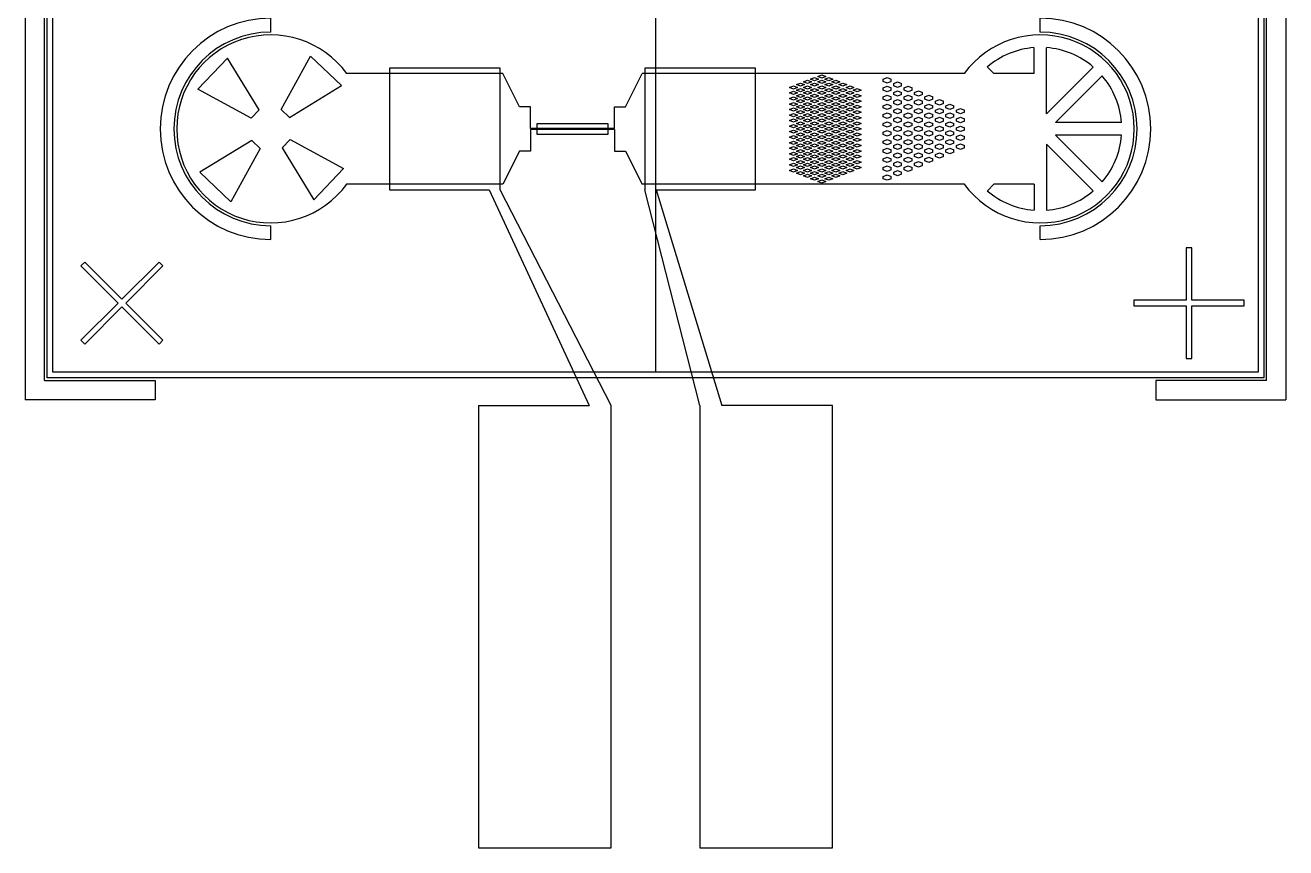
# Model space of a CAD drawing. Header units: inches. Extents: x -271009 to 5700, y -37000 to 38138.
# Drawn here: x -5700 to 5700, y -28500 to -21062 of the extents above; entities that cross this region are included whole.
import ezdxf

# ---------------------------------------------------------------- set-up
doc = ezdxf.new("R2010")
doc.units = ezdxf.units.IN
doc.header["$MEASUREMENT"] = 0
for name, color, linetype in [('Construction', 3, 'Continuous'), ('Electrodes', 4, 'Continuous'), ('PDMS', 6, 'Continuous')]:
    doc.layers.add(name, color=color, linetype=linetype)

msp = doc.modelspace()

# ---------------------------------------------------------------- linework, layer by layer
at = {"layer": 'Construction'}
msp.add_line((0, -15800), (0, -24200), dxfattribs=at)
at = {"layer": 'Electrodes'}
for p, q in [((-5700, -15550), (-5700, -24450)), ((5700, -15550), (5700, -24450)), ((-5525, -24275), (-5525, -15725)), ((5525, -24275), (5525, -15725)), ((-3480, -21125), (-3480, -21000)), ((3480, -21125), (3480, -21000)), ((-1505, -22550), (-600, -24500)), ((-400, -24500), (-1405, -22550)), ((400, -24500), (-95, -22550)), ((5, -22550), (600, -24500)), ((-3480, -23000), (-3480, -22875)), ((3480, -23000), (3480, -22875)), ((4850, -23075), (4800, -23075)), ((4800, -23075), (4800, -23550)), ((4850, -23550), (4850, -23075)), ((-5161, -23204), (-5196, -23239)), ((-5196, -23239), (-4860, -23575)), ((-4825, -23540), (-5161, -23204)), ((-4489, -23204), (-4825, -23540)), ((-4790, -23575), (-4454, -23239)), ((-4489, -23204), (-4454, -23239)), ((-4860, -23575), (-5196, -23911)), ((-4454, -23911), (-4790, -23575)), ((4325, -23550), (4325, -23600)), ((4800, -23550), (4325, -23550)), ((5325, -23550), (4850, -23550)), ((5325, -23600), (5325, -23550)), ((-5161, -23946), (-4825, -23610)), ((-4825, -23610), (-4489, -23946)), ((4325, -23600), (4800, -23600)), ((4800, -23600), (4800, -24075)), ((4850, -24075), (4850, -23600)), ((4850, -23600), (5325, -23600)), ((-5196, -23911), (-5161, -23946)), ((-4489, -23946), (-4454, -23911)), ((4800, -24075), (4850, -24075)), ((-5525, -24275), (-4525, -24275)), ((-4525, -24275), (-4525, -24450)), ((5525, -24275), (4525, -24275)), ((4525, -24275), (4525, -24450)), ((-4525, -24450), (-5700, -24450)), ((-1600, -24500), (-600, -24500)), ((1600, -24500), (600, -24500)), ((4525, -24450), (5700, -24450))]:
    msp.add_line(p, q, dxfattribs=at)
for points in [[(-1405, -22550), (-1405, -21450), (-2405, -21450), (-2405, -22550), (-1505, -22550)], [(5, -22550), (905, -22550), (905, -21450), (-95, -21450), (-95, -22550)], [(-1600, -24500), (-1600, -28500), (-400, -28500), (-400, -24500)], [(400, -24500), (400, -28500), (1600, -28500), (1600, -24500)]]:
    msp.add_lwpolyline(points, dxfattribs=at)
msp.add_lwpolyline([(-430, -22050), (-1070, -22050), (-1070, -21950), (-430, -21950)], close=True, dxfattribs=at)
for centre, radius, start, end in [((-3480, -22000), 1000, 90, 270), ((3480, -22000), 1000, 270, 90), ((-3480, -22000), 875, 90, 270), ((3480, -22000), 875, 270, 90)]:
    msp.add_arc(centre, radius, start, end, dxfattribs=at)
at = {"layer": 'PDMS'}
for p, q in [((3423, -21500), (3423, -21266)), ((3537, -21863), (3537, -21266)), ((-4139, -21641), (-3871, -21360)), ((-3584, -21829), (-3871, -21360)), ((-3384, -21824), (-3121, -21341)), ((-2840, -21609), (-3121, -21341)), ((-1380, -21500), (-2793, -21500)), ((-1230, -21800), (-1380, -21500)), ((-270, -21800), (-120, -21500)), ((2793, -21500), (-120, -21500)), ((1403, -21550), (1439, -21535)), ((1439, -21535), (1475, -21550)), ((1467, -21525), (1503, -21510)), ((1503, -21540), (1467, -21525)), ((1503, -21510), (1539, -21525)), ((1539, -21525), (1503, -21540)), ((1531, -21550), (1567, -21535)), ((1567, -21535), (1603, -21550)), ((2059, -21550), (2095, -21535)), ((2095, -21535), (2131, -21550)), ((3060, -21500), (3001, -21441)), ((3423, -21500), (3060, -21500)), ((3959, -21441), (3537, -21863)), ((4039, -21521), (3617, -21943)), ((-3656, -21904), (-4139, -21641)), ((-3309, -21896), (-2840, -21609)), ((1211, -21625), (1247, -21610)), ((1247, -21640), (1211, -21625)), ((1211, -21675), (1247, -21660)), ((1247, -21610), (1283, -21625)), ((1283, -21625), (1247, -21640)), ((1247, -21660), (1283, -21675)), ((1275, -21600), (1311, -21585)), ((1311, -21615), (1275, -21600)), ((1275, -21650), (1311, -21635)), ((1311, -21665), (1275, -21650)), ((1311, -21585), (1347, -21600)), ((1347, -21600), (1311, -21615)), ((1311, -21635), (1347, -21650)), ((1347, -21650), (1311, -21665)), ((1339, -21575), (1375, -21560)), ((1375, -21590), (1339, -21575)), ((1339, -21625), (1375, -21610)), ((1375, -21640), (1339, -21625)), ((1339, -21675), (1375, -21660)), ((1375, -21560), (1411, -21575)), ((1411, -21575), (1375, -21590)), ((1375, -21610), (1411, -21625)), ((1411, -21625), (1375, -21640)), ((1375, -21660), (1411, -21675)), ((1439, -21565), (1403, -21550)), ((1403, -21600), (1439, -21585)), ((1439, -21615), (1403, -21600)), ((1403, -21650), (1439, -21635)), ((1439, -21665), (1403, -21650)), ((1475, -21550), (1439, -21565)), ((1439, -21585), (1475, -21600)), ((1475, -21600), (1439, -21615)), ((1439, -21635), (1475, -21650)), ((1475, -21650), (1439, -21665)), ((1467, -21575), (1503, -21560)), ((1503, -21590), (1467, -21575)), ((1467, -21625), (1503, -21610)), ((1503, -21640), (1467, -21625)), ((1467, -21675), (1503, -21660)), ((1503, -21560), (1539, -21575)), ((1539, -21575), (1503, -21590)), ((1503, -21610), (1539, -21625)), ((1539, -21625), (1503, -21640)), ((1503, -21660), (1539, -21675)), ((1567, -21565), (1531, -21550)), ((1531, -21600), (1567, -21585)), ((1567, -21615), (1531, -21600)), ((1531, -21650), (1567, -21635)), ((1567, -21665), (1531, -21650)), ((1603, -21550), (1567, -21565)), ((1567, -21585), (1603, -21600)), ((1603, -21600), (1567, -21615)), ((1567, -21635), (1603, -21650)), ((1603, -21650), (1567, -21665)), ((1595, -21575), (1631, -21560)), ((1631, -21590), (1595, -21575)), ((1595, -21625), (1631, -21610)), ((1631, -21640), (1595, -21625)), ((1595, -21675), (1631, -21660)), ((1631, -21560), (1667, -21575)), ((1667, -21575), (1631, -21590)), ((1631, -21610), (1667, -21625)), ((1667, -21625), (1631, -21640)), ((1631, -21660), (1667, -21675)), ((1659, -21600), (1695, -21585)), ((1695, -21615), (1659, -21600)), ((1659, -21650), (1695, -21635)), ((1695, -21665), (1659, -21650)), ((1695, -21585), (1731, -21600)), ((1731, -21600), (1695, -21615)), ((1695, -21635), (1731, -21650)), ((1731, -21650), (1695, -21665)), ((1723, -21625), (1759, -21610)), ((1759, -21640), (1723, -21625)), ((1723, -21675), (1759, -21660)), ((1759, -21610), (1795, -21625)), ((1795, -21625), (1759, -21640)), ((1759, -21660), (1795, -21675)), ((1787, -21650), (1823, -21635)), ((1823, -21665), (1787, -21650)), ((1823, -21635), (1859, -21650)), ((1859, -21650), (1823, -21665)), ((2059, -21570), (2059, -21550)), ((2095, -21585), (2059, -21570)), ((2059, -21630), (2095, -21615)), ((2059, -21650), (2059, -21630)), ((2095, -21665), (2059, -21650)), ((2131, -21570), (2095, -21585)), ((2095, -21615), (2131, -21630)), ((2131, -21650), (2095, -21665)), ((2131, -21570), (2131, -21550)), ((2131, -21650), (2131, -21630)), ((2154, -21590), (2190, -21575)), ((2154, -21610), (2154, -21590)), ((2190, -21625), (2154, -21610)), ((2154, -21670), (2190, -21655)), ((2190, -21575), (2226, -21590)), ((2226, -21610), (2190, -21625)), ((2190, -21655), (2226, -21670)), ((2226, -21610), (2226, -21590)), ((2248, -21630), (2284, -21615)), ((2248, -21650), (2248, -21630)), ((2284, -21665), (2248, -21650)), ((2284, -21615), (2320, -21630)), ((2320, -21650), (2284, -21665)), ((2320, -21650), (2320, -21630)), ((2343, -21670), (2379, -21655)), ((2379, -21655), (2415, -21670)), ((1247, -21690), (1211, -21675)), ((1211, -21725), (1247, -21710)), ((1247, -21740), (1211, -21725)), ((1211, -21775), (1247, -21760)), ((1283, -21675), (1247, -21690)), ((1247, -21710), (1283, -21725)), ((1283, -21725), (1247, -21740)), ((1247, -21760), (1283, -21775)), ((1275, -21700), (1311, -21685)), ((1311, -21715), (1275, -21700)), ((1275, -21750), (1311, -21735)), ((1311, -21765), (1275, -21750)), ((1311, -21685), (1347, -21700)), ((1347, -21700), (1311, -21715)), ((1311, -21735), (1347, -21750)), ((1347, -21750), (1311, -21765)), ((1375, -21690), (1339, -21675)), ((1339, -21725), (1375, -21710)), ((1375, -21740), (1339, -21725)), ((1339, -21775), (1375, -21760)), ((1411, -21675), (1375, -21690)), ((1375, -21710), (1411, -21725)), ((1411, -21725), (1375, -21740)), ((1375, -21760), (1411, -21775)), ((1403, -21700), (1439, -21685)), ((1439, -21715), (1403, -21700)), ((1403, -21750), (1439, -21735)), ((1439, -21765), (1403, -21750)), ((1439, -21685), (1475, -21700)), ((1475, -21700), (1439, -21715)), ((1439, -21735), (1475, -21750)), ((1475, -21750), (1439, -21765)), ((1503, -21690), (1467, -21675)), ((1467, -21725), (1503, -21710)), ((1503, -21740), (1467, -21725)), ((1467, -21775), (1503, -21760)), ((1539, -21675), (1503, -21690)), ((1503, -21710), (1539, -21725)), ((1539, -21725), (1503, -21740)), ((1503, -21760), (1539, -21775)), ((1531, -21700), (1567, -21685)), ((1567, -21715), (1531, -21700)), ((1531, -21750), (1567, -21735)), ((1567, -21765), (1531, -21750)), ((1567, -21685), (1603, -21700)), ((1603, -21700), (1567, -21715)), ((1567, -21735), (1603, -21750)), ((1603, -21750), (1567, -21765)), ((1631, -21690), (1595, -21675)), ((1595, -21725), (1631, -21710)), ((1631, -21740), (1595, -21725)), ((1595, -21775), (1631, -21760)), ((1667, -21675), (1631, -21690)), ((1631, -21710), (1667, -21725)), ((1667, -21725), (1631, -21740)), ((1631, -21760), (1667, -21775)), ((1659, -21700), (1695, -21685)), ((1695, -21715), (1659, -21700)), ((1659, -21750), (1695, -21735)), ((1695, -21765), (1659, -21750)), ((1695, -21685), (1731, -21700)), ((1731, -21700), (1695, -21715)), ((1695, -21735), (1731, -21750)), ((1731, -21750), (1695, -21765)), ((1759, -21690), (1723, -21675)), ((1723, -21725), (1759, -21710)), ((1759, -21740), (1723, -21725)), ((1723, -21775), (1759, -21760)), ((1795, -21675), (1759, -21690)), ((1759, -21710), (1795, -21725)), ((1795, -21725), (1759, -21740)), ((1759, -21760), (1795, -21775)), ((1787, -21700), (1823, -21685)), ((1823, -21715), (1787, -21700)), ((1787, -21750), (1823, -21735)), ((1823, -21765), (1787, -21750)), ((1823, -21685), (1859, -21700)), ((1859, -21700), (1823, -21715)), ((1823, -21735), (1859, -21750)), ((1859, -21750), (1823, -21765)), ((2059, -21710), (2095, -21695)), ((2059, -21730), (2059, -21710)), ((2095, -21745), (2059, -21730)), ((2095, -21695), (2131, -21710)), ((2131, -21730), (2095, -21745)), ((2131, -21730), (2131, -21710)), ((2154, -21690), (2154, -21670)), ((2190, -21705), (2154, -21690)), ((2154, -21750), (2190, -21735)), ((2154, -21770), (2154, -21750)), ((2190, -21785), (2154, -21770)), ((2226, -21690), (2190, -21705)), ((2190, -21735), (2226, -21750)), ((2226, -21770), (2190, -21785)), ((2226, -21690), (2226, -21670)), ((2226, -21770), (2226, -21750)), ((2248, -21710), (2284, -21695)), ((2248, -21730), (2248, -21710)), ((2284, -21745), (2248, -21730)), ((2284, -21695), (2320, -21710)), ((2320, -21730), (2284, -21745)), ((2320, -21730), (2320, -21710)), ((2343, -21690), (2343, -21670)), ((2379, -21705), (2343, -21690)), ((2343, -21750), (2379, -21735)), ((2343, -21770), (2343, -21750)), ((2379, -21785), (2343, -21770)), ((2415, -21690), (2379, -21705)), ((2379, -21735), (2415, -21750)), ((2415, -21770), (2379, -21785)), ((2415, -21690), (2415, -21670)), ((2415, -21770), (2415, -21750)), ((2437, -21710), (2473, -21695)), ((2437, -21730), (2437, -21710)), ((2473, -21745), (2437, -21730)), ((2473, -21695), (2509, -21710)), ((2509, -21730), (2473, -21745)), ((2509, -21730), (2509, -21710)), ((2532, -21750), (2568, -21735)), ((2532, -21770), (2532, -21750)), ((2568, -21785), (2532, -21770)), ((2568, -21735), (2604, -21750)), ((2604, -21770), (2568, -21785)), ((2604, -21770), (2604, -21750)), ((-3656, -21904), (-3584, -21829)), ((-3309, -21896), (-3384, -21824)), ((-1130, -21800), (-1230, -21800)), ((-1130, -21995), (-1130, -21800)), ((-370, -21995), (-370, -21800)), ((-370, -21800), (-270, -21800)), ((1247, -21790), (1211, -21775)), ((1211, -21825), (1247, -21810)), ((1247, -21840), (1211, -21825)), ((1211, -21875), (1247, -21860)), ((1247, -21890), (1211, -21875)), ((1283, -21775), (1247, -21790)), ((1247, -21810), (1283, -21825)), ((1283, -21825), (1247, -21840)), ((1247, -21860), (1283, -21875)), ((1283, -21875), (1247, -21890)), ((1275, -21800), (1311, -21785)), ((1311, -21815), (1275, -21800)), ((1275, -21850), (1311, -21835)), ((1311, -21865), (1275, -21850)), ((1275, -21900), (1311, -21885)), ((1311, -21785), (1347, -21800)), ((1347, -21800), (1311, -21815)), ((1311, -21835), (1347, -21850)), ((1347, -21850), (1311, -21865)), ((1311, -21885), (1347, -21900)), ((1375, -21790), (1339, -21775)), ((1339, -21825), (1375, -21810)), ((1375, -21840), (1339, -21825)), ((1339, -21875), (1375, -21860)), ((1375, -21890), (1339, -21875)), ((1411, -21775), (1375, -21790)), ((1375, -21810), (1411, -21825)), ((1411, -21825), (1375, -21840)), ((1375, -21860), (1411, -21875)), ((1411, -21875), (1375, -21890)), ((1403, -21800), (1439, -21785)), ((1439, -21815), (1403, -21800)), ((1403, -21850), (1439, -21835)), ((1439, -21865), (1403, -21850)), ((1403, -21900), (1439, -21885)), ((1439, -21785), (1475, -21800)), ((1475, -21800), (1439, -21815)), ((1439, -21835), (1475, -21850)), ((1475, -21850), (1439, -21865)), ((1439, -21885), (1475, -21900)), ((1503, -21790), (1467, -21775)), ((1467, -21825), (1503, -21810)), ((1503, -21840), (1467, -21825)), ((1467, -21875), (1503, -21860)), ((1503, -21890), (1467, -21875)), ((1539, -21775), (1503, -21790)), ((1503, -21810), (1539, -21825)), ((1539, -21825), (1503, -21840)), ((1503, -21860), (1539, -21875)), ((1539, -21875), (1503, -21890)), ((1531, -21800), (1567, -21785)), ((1567, -21815), (1531, -21800)), ((1531, -21850), (1567, -21835)), ((1567, -21865), (1531, -21850)), ((1531, -21900), (1567, -21885)), ((1567, -21785), (1603, -21800)), ((1603, -21800), (1567, -21815)), ((1567, -21835), (1603, -21850)), ((1603, -21850), (1567, -21865)), ((1567, -21885), (1603, -21900)), ((1631, -21790), (1595, -21775)), ((1595, -21825), (1631, -21810)), ((1631, -21840), (1595, -21825)), ((1595, -21875), (1631, -21860)), ((1631, -21890), (1595, -21875)), ((1667, -21775), (1631, -21790)), ((1631, -21810), (1667, -21825)), ((1667, -21825), (1631, -21840)), ((1631, -21860), (1667, -21875)), ((1667, -21875), (1631, -21890)), ((1659, -21800), (1695, -21785)), ((1695, -21815), (1659, -21800)), ((1659, -21850), (1695, -21835)), ((1695, -21865), (1659, -21850)), ((1659, -21900), (1695, -21885)), ((1695, -21785), (1731, -21800)), ((1731, -21800), (1695, -21815)), ((1695, -21835), (1731, -21850)), ((1731, -21850), (1695, -21865)), ((1695, -21885), (1731, -21900)), ((1759, -21790), (1723, -21775)), ((1723, -21825), (1759, -21810)), ((1759, -21840), (1723, -21825)), ((1723, -21875), (1759, -21860)), ((1759, -21890), (1723, -21875)), ((1795, -21775), (1759, -21790)), ((1759, -21810), (1795, -21825)), ((1795, -21825), (1759, -21840)), ((1759, -21860), (1795, -21875)), ((1795, -21875), (1759, -21890)), ((1787, -21800), (1823, -21785)), ((1823, -21815), (1787, -21800)), ((1787, -21850), (1823, -21835)), ((1823, -21865), (1787, -21850)), ((1787, -21900), (1823, -21885)), ((1823, -21785), (1859, -21800)), ((1859, -21800), (1823, -21815)), ((1823, -21835), (1859, -21850)), ((1859, -21850), (1823, -21865)), ((1823, -21885), (1859, -21900)), ((2059, -21790), (2095, -21775)), ((2059, -21810), (2059, -21790)), ((2095, -21825), (2059, -21810)), ((2059, -21870), (2095, -21855)), ((2059, -21890), (2059, -21870)), ((2095, -21775), (2131, -21790)), ((2131, -21810), (2095, -21825)), ((2095, -21855), (2131, -21870)), ((2131, -21810), (2131, -21790)), ((2131, -21890), (2131, -21870)), ((2154, -21830), (2190, -21815)), ((2154, -21850), (2154, -21830)), ((2190, -21865), (2154, -21850)), ((2190, -21815), (2226, -21830)), ((2226, -21850), (2190, -21865)), ((2226, -21850), (2226, -21830)), ((2248, -21790), (2284, -21775)), ((2248, -21810), (2248, -21790)), ((2284, -21825), (2248, -21810)), ((2248, -21870), (2284, -21855)), ((2248, -21890), (2248, -21870)), ((2284, -21775), (2320, -21790)), ((2320, -21810), (2284, -21825)), ((2284, -21855), (2320, -21870)), ((2320, -21810), (2320, -21790)), ((2320, -21890), (2320, -21870)), ((2343, -21830), (2379, -21815)), ((2343, -21850), (2343, -21830)), ((2379, -21865), (2343, -21850)), ((2379, -21815), (2415, -21830)), ((2415, -21850), (2379, -21865)), ((2415, -21850), (2415, -21830)), ((2437, -21790), (2473, -21775)), ((2437, -21810), (2437, -21790)), ((2473, -21825), (2437, -21810)), ((2437, -21870), (2473, -21855)), ((2437, -21890), (2437, -21870)), ((2473, -21775), (2509, -21790)), ((2509, -21810), (2473, -21825)), ((2473, -21855), (2509, -21870)), ((2509, -21810), (2509, -21790)), ((2509, -21890), (2509, -21870)), ((2532, -21830), (2568, -21815)), ((2532, -21850), (2532, -21830)), ((2568, -21865), (2532, -21850)), ((2568, -21815), (2604, -21830)), ((2604, -21850), (2568, -21865)), ((2604, -21850), (2604, -21830)), ((2626, -21790), (2662, -21775)), ((2626, -21810), (2626, -21790)), ((2662, -21825), (2626, -21810)), ((2626, -21870), (2662, -21855)), ((2626, -21890), (2626, -21870)), ((2662, -21775), (2698, -21790)), ((2698, -21810), (2662, -21825)), ((2662, -21855), (2698, -21870)), ((2698, -21810), (2698, -21790)), ((2698, -21890), (2698, -21870)), ((2721, -21830), (2757, -21815)), ((2721, -21850), (2721, -21830)), ((2757, -21865), (2721, -21850)), ((2757, -21815), (2793, -21830)), ((2793, -21850), (2757, -21865)), ((2793, -21850), (2793, -21830)), ((-370, -21995), (-1130, -21995)), ((1211, -21925), (1247, -21910)), ((1247, -21940), (1211, -21925)), ((1211, -21975), (1247, -21960)), ((1247, -21990), (1211, -21975)), ((1247, -21910), (1283, -21925)), ((1283, -21925), (1247, -21940)), ((1247, -21960), (1283, -21975)), ((1283, -21975), (1247, -21990)), ((1311, -21915), (1275, -21900)), ((1275, -21950), (1311, -21935)), ((1311, -21965), (1275, -21950)), ((1275, -22000), (1311, -21985)), ((1311, -22015), (1275, -22000)), ((1347, -21900), (1311, -21915)), ((1311, -21935), (1347, -21950)), ((1347, -21950), (1311, -21965)), ((1311, -21985), (1347, -22000)), ((1347, -22000), (1311, -22015)), ((1339, -21925), (1375, -21910)), ((1375, -21940), (1339, -21925)), ((1339, -21975), (1375, -21960)), ((1375, -21990), (1339, -21975)), ((1375, -21910), (1411, -21925)), ((1411, -21925), (1375, -21940)), ((1375, -21960), (1411, -21975)), ((1411, -21975), (1375, -21990)), ((1439, -21915), (1403, -21900)), ((1403, -21950), (1439, -21935)), ((1439, -21965), (1403, -21950)), ((1403, -22000), (1439, -21985)), ((1439, -22015), (1403, -22000)), ((1475, -21900), (1439, -21915)), ((1439, -21935), (1475, -21950)), ((1475, -21950), (1439, -21965)), ((1439, -21985), (1475, -22000)), ((1475, -22000), (1439, -22015)), ((1467, -21925), (1503, -21910)), ((1503, -21940), (1467, -21925)), ((1467, -21975), (1503, -21960)), ((1503, -21990), (1467, -21975)), ((1503, -21910), (1539, -21925)), ((1539, -21925), (1503, -21940)), ((1503, -21960), (1539, -21975)), ((1539, -21975), (1503, -21990)), ((1567, -21915), (1531, -21900)), ((1531, -21950), (1567, -21935)), ((1567, -21965), (1531, -21950)), ((1531, -22000), (1567, -21985)), ((1567, -22015), (1531, -22000)), ((1603, -21900), (1567, -21915)), ((1567, -21935), (1603, -21950)), ((1603, -21950), (1567, -21965)), ((1567, -21985), (1603, -22000)), ((1603, -22000), (1567, -22015)), ((1595, -21925), (1631, -21910)), ((1631, -21940), (1595, -21925)), ((1595, -21975), (1631, -21960)), ((1631, -21990), (1595, -21975)), ((1631, -21910), (1667, -21925)), ((1667, -21925), (1631, -21940)), ((1631, -21960), (1667, -21975)), ((1667, -21975), (1631, -21990)), ((1695, -21915), (1659, -21900)), ((1659, -21950), (1695, -21935)), ((1695, -21965), (1659, -21950)), ((1659, -22000), (1695, -21985)), ((1695, -22015), (1659, -22000)), ((1731, -21900), (1695, -21915)), ((1695, -21935), (1731, -21950)), ((1731, -21950), (1695, -21965)), ((1695, -21985), (1731, -22000)), ((1731, -22000), (1695, -22015)), ((1723, -21925), (1759, -21910)), ((1759, -21940), (1723, -21925)), ((1723, -21975), (1759, -21960)), ((1759, -21990), (1723, -21975)), ((1759, -21910), (1795, -21925)), ((1795, -21925), (1759, -21940)), ((1759, -21960), (1795, -21975)), ((1795, -21975), (1759, -21990)), ((1823, -21915), (1787, -21900)), ((1787, -21950), (1823, -21935)), ((1823, -21965), (1787, -21950)), ((1787, -22000), (1823, -21985)), ((1823, -22015), (1787, -22000)), ((1859, -21900), (1823, -21915)), ((1823, -21935), (1859, -21950)), ((1859, -21950), (1823, -21965)), ((1823, -21985), (1859, -22000)), ((1859, -22000), (1823, -22015)), ((2095, -21905), (2059, -21890)), ((2059, -21950), (2095, -21935)), ((2059, -21970), (2059, -21950)), ((2095, -21985), (2059, -21970)), ((2131, -21890), (2095, -21905)), ((2095, -21935), (2131, -21950)), ((2131, -21970), (2095, -21985)), ((2131, -21970), (2131, -21950)), ((2154, -21910), (2190, -21895)), ((2154, -21930), (2154, -21910)), ((2190, -21945), (2154, -21930)), ((2154, -21990), (2190, -21975)), ((2154, -22010), (2154, -21990)), ((2190, -21895), (2226, -21910)), ((2226, -21930), (2190, -21945)), ((2190, -21975), (2226, -21990)), ((2226, -21930), (2226, -21910)), ((2226, -22010), (2226, -21990)), ((2284, -21905), (2248, -21890)), ((2248, -21950), (2284, -21935)), ((2248, -21970), (2248, -21950)), ((2284, -21985), (2248, -21970)), ((2320, -21890), (2284, -21905)), ((2284, -21935), (2320, -21950)), ((2320, -21970), (2284, -21985)), ((2320, -21970), (2320, -21950)), ((2343, -21910), (2379, -21895)), ((2343, -21930), (2343, -21910)), ((2379, -21945), (2343, -21930)), ((2343, -21990), (2379, -21975)), ((2343, -22010), (2343, -21990)), ((2379, -21895), (2415, -21910)), ((2415, -21930), (2379, -21945)), ((2379, -21975), (2415, -21990)), ((2415, -21930), (2415, -21910)), ((2415, -22010), (2415, -21990)), ((2473, -21905), (2437, -21890)), ((2437, -21950), (2473, -21935)), ((2437, -21970), (2437, -21950)), ((2473, -21985), (2437, -21970)), ((2509, -21890), (2473, -21905)), ((2473, -21935), (2509, -21950)), ((2509, -21970), (2473, -21985)), ((2509, -21970), (2509, -21950)), ((2532, -21910), (2568, -21895)), ((2532, -21930), (2532, -21910)), ((2568, -21945), (2532, -21930)), ((2532, -21990), (2568, -21975)), ((2532, -22010), (2532, -21990)), ((2568, -21895), (2604, -21910)), ((2604, -21930), (2568, -21945)), ((2568, -21975), (2604, -21990)), ((2604, -21930), (2604, -21910)), ((2604, -22010), (2604, -21990)), ((2662, -21905), (2626, -21890)), ((2626, -21950), (2662, -21935)), ((2626, -21970), (2626, -21950)), ((2662, -21985), (2626, -21970)), ((2698, -21890), (2662, -21905)), ((2662, -21935), (2698, -21950)), ((2698, -21970), (2662, -21985)), ((2698, -21970), (2698, -21950)), ((2721, -21910), (2757, -21895)), ((2721, -21930), (2721, -21910)), ((2757, -21945), (2721, -21930)), ((2721, -21990), (2757, -21975)), ((2721, -22010), (2721, -21990)), ((2757, -21895), (2793, -21910)), ((2793, -21930), (2757, -21945)), ((2757, -21975), (2793, -21990)), ((2793, -21930), (2793, -21910)), ((2793, -22010), (2793, -21990)), ((4214, -21943), (3617, -21943)), ((-3651, -22104), (-4120, -22391)), ((-3651, -22104), (-3576, -22176)), ((-3304, -22096), (-3376, -22171)), ((-3304, -22096), (-2821, -22359)), ((-370, -22005), (-1130, -22005)), ((-1130, -22005), (-1130, -22200)), ((-370, -22005), (-370, -22200)), ((1211, -22025), (1247, -22010)), ((1247, -22040), (1211, -22025)), ((1211, -22075), (1247, -22060)), ((1247, -22090), (1211, -22075)), ((1211, -22125), (1247, -22110)), ((1247, -22010), (1283, -22025)), ((1283, -22025), (1247, -22040)), ((1247, -22060), (1283, -22075)), ((1283, -22075), (1247, -22090)), ((1247, -22110), (1283, -22125)), ((1275, -22050), (1311, -22035)), ((1311, -22065), (1275, -22050)), ((1275, -22100), (1311, -22085)), ((1311, -22115), (1275, -22100)), ((1311, -22035), (1347, -22050)), ((1347, -22050), (1311, -22065)), ((1311, -22085), (1347, -22100)), ((1347, -22100), (1311, -22115)), ((1339, -22025), (1375, -22010)), ((1375, -22040), (1339, -22025)), ((1339, -22075), (1375, -22060)), ((1375, -22090), (1339, -22075)), ((1339, -22125), (1375, -22110)), ((1375, -22010), (1411, -22025)), ((1411, -22025), (1375, -22040)), ((1375, -22060), (1411, -22075)), ((1411, -22075), (1375, -22090)), ((1375, -22110), (1411, -22125)), ((1403, -22050), (1439, -22035)), ((1439, -22065), (1403, -22050)), ((1403, -22100), (1439, -22085)), ((1439, -22115), (1403, -22100)), ((1439, -22035), (1475, -22050)), ((1475, -22050), (1439, -22065)), ((1439, -22085), (1475, -22100)), ((1475, -22100), (1439, -22115)), ((1467, -22025), (1503, -22010)), ((1503, -22040), (1467, -22025)), ((1467, -22075), (1503, -22060)), ((1503, -22090), (1467, -22075)), ((1467, -22125), (1503, -22110)), ((1503, -22010), (1539, -22025)), ((1539, -22025), (1503, -22040)), ((1503, -22060), (1539, -22075)), ((1539, -22075), (1503, -22090)), ((1503, -22110), (1539, -22125)), ((1531, -22050), (1567, -22035)), ((1567, -22065), (1531, -22050)), ((1531, -22100), (1567, -22085)), ((1567, -22115), (1531, -22100)), ((1567, -22035), (1603, -22050)), ((1603, -22050), (1567, -22065)), ((1567, -22085), (1603, -22100)), ((1603, -22100), (1567, -22115)), ((1595, -22025), (1631, -22010)), ((1631, -22040), (1595, -22025)), ((1595, -22075), (1631, -22060)), ((1631, -22090), (1595, -22075)), ((1595, -22125), (1631, -22110)), ((1631, -22010), (1667, -22025)), ((1667, -22025), (1631, -22040)), ((1631, -22060), (1667, -22075)), ((1667, -22075), (1631, -22090)), ((1631, -22110), (1667, -22125)), ((1659, -22050), (1695, -22035)), ((1695, -22065), (1659, -22050)), ((1659, -22100), (1695, -22085)), ((1695, -22115), (1659, -22100)), ((1695, -22035), (1731, -22050)), ((1731, -22050), (1695, -22065)), ((1695, -22085), (1731, -22100)), ((1731, -22100), (1695, -22115)), ((1723, -22025), (1759, -22010)), ((1759, -22040), (1723, -22025)), ((1723, -22075), (1759, -22060)), ((1759, -22090), (1723, -22075)), ((1723, -22125), (1759, -22110)), ((1759, -22010), (1795, -22025)), ((1795, -22025), (1759, -22040)), ((1759, -22060), (1795, -22075)), ((1795, -22075), (1759, -22090)), ((1759, -22110), (1795, -22125)), ((1787, -22050), (1823, -22035)), ((1823, -22065), (1787, -22050)), ((1787, -22100), (1823, -22085)), ((1823, -22115), (1787, -22100)), ((1823, -22035), (1859, -22050)), ((1859, -22050), (1823, -22065)), ((1823, -22085), (1859, -22100)), ((1859, -22100), (1823, -22115)), ((2059, -22030), (2095, -22015)), ((2059, -22050), (2059, -22030)), ((2095, -22065), (2059, -22050)), ((2059, -22110), (2095, -22095)), ((2059, -22130), (2059, -22110)), ((2095, -22015), (2131, -22030)), ((2131, -22050), (2095, -22065)), ((2095, -22095), (2131, -22110)), ((2131, -22050), (2131, -22030)), ((2131, -22130), (2131, -22110)), ((2190, -22025), (2154, -22010)), ((2154, -22070), (2190, -22055)), ((2154, -22090), (2154, -22070)), ((2190, -22105), (2154, -22090)), ((2226, -22010), (2190, -22025)), ((2190, -22055), (2226, -22070)), ((2226, -22090), (2190, -22105)), ((2226, -22090), (2226, -22070)), ((2248, -22030), (2284, -22015)), ((2248, -22050), (2248, -22030)), ((2284, -22065), (2248, -22050)), ((2248, -22110), (2284, -22095)), ((2248, -22130), (2248, -22110)), ((2284, -22015), (2320, -22030)), ((2320, -22050), (2284, -22065)), ((2284, -22095), (2320, -22110)), ((2320, -22050), (2320, -22030)), ((2320, -22130), (2320, -22110)), ((2379, -22025), (2343, -22010)), ((2343, -22070), (2379, -22055)), ((2343, -22090), (2343, -22070)), ((2379, -22105), (2343, -22090)), ((2415, -22010), (2379, -22025)), ((2379, -22055), (2415, -22070)), ((2415, -22090), (2379, -22105)), ((2415, -22090), (2415, -22070)), ((2437, -22030), (2473, -22015)), ((2437, -22050), (2437, -22030)), ((2473, -22065), (2437, -22050)), ((2437, -22110), (2473, -22095)), ((2437, -22130), (2437, -22110)), ((2473, -22015), (2509, -22030)), ((2509, -22050), (2473, -22065)), ((2473, -22095), (2509, -22110)), ((2509, -22050), (2509, -22030)), ((2509, -22130), (2509, -22110)), ((2568, -22025), (2532, -22010)), ((2532, -22070), (2568, -22055)), ((2532, -22090), (2532, -22070)), ((2568, -22105), (2532, -22090)), ((2604, -22010), (2568, -22025)), ((2568, -22055), (2604, -22070)), ((2604, -22090), (2568, -22105)), ((2604, -22090), (2604, -22070)), ((2626, -22030), (2662, -22015)), ((2626, -22050), (2626, -22030)), ((2662, -22065), (2626, -22050)), ((2626, -22110), (2662, -22095)), ((2626, -22130), (2626, -22110)), ((2662, -22015), (2698, -22030)), ((2698, -22050), (2662, -22065)), ((2662, -22095), (2698, -22110)), ((2698, -22050), (2698, -22030)), ((2698, -22130), (2698, -22110)), ((2757, -22025), (2721, -22010)), ((2721, -22070), (2757, -22055)), ((2721, -22090), (2721, -22070)), ((2757, -22105), (2721, -22090)), ((2793, -22010), (2757, -22025)), ((2757, -22055), (2793, -22070)), ((2793, -22090), (2757, -22105)), ((2793, -22090), (2793, -22070)), ((4214, -22057), (3617, -22057)), ((4039, -22479), (3617, -22057)), ((-3576, -22176), (-3839, -22659)), ((-3376, -22171), (-3089, -22640)), ((-1230, -22200), (-1380, -22500)), ((-1130, -22200), (-1230, -22200)), ((-370, -22200), (-270, -22200)), ((-270, -22200), (-120, -22500)), ((1247, -22140), (1211, -22125)), ((1211, -22175), (1247, -22160)), ((1247, -22190), (1211, -22175)), ((1211, -22225), (1247, -22210)), ((1247, -22240), (1211, -22225)), ((1283, -22125), (1247, -22140)), ((1247, -22160), (1283, -22175)), ((1283, -22175), (1247, -22190)), ((1247, -22210), (1283, -22225)), ((1283, -22225), (1247, -22240)), ((1275, -22150), (1311, -22135)), ((1311, -22165), (1275, -22150)), ((1275, -22200), (1311, -22185)), ((1311, -22215), (1275, -22200)), ((1311, -22135), (1347, -22150)), ((1347, -22150), (1311, -22165)), ((1311, -22185), (1347, -22200)), ((1347, -22200), (1311, -22215)), ((1375, -22140), (1339, -22125)), ((1339, -22175), (1375, -22160)), ((1375, -22190), (1339, -22175)), ((1339, -22225), (1375, -22210)), ((1375, -22240), (1339, -22225)), ((1411, -22125), (1375, -22140)), ((1375, -22160), (1411, -22175)), ((1411, -22175), (1375, -22190)), ((1375, -22210), (1411, -22225)), ((1411, -22225), (1375, -22240)), ((1403, -22150), (1439, -22135)), ((1439, -22165), (1403, -22150)), ((1403, -22200), (1439, -22185)), ((1439, -22215), (1403, -22200)), ((1439, -22135), (1475, -22150)), ((1475, -22150), (1439, -22165)), ((1439, -22185), (1475, -22200)), ((1475, -22200), (1439, -22215)), ((1503, -22140), (1467, -22125)), ((1467, -22175), (1503, -22160)), ((1503, -22190), (1467, -22175)), ((1467, -22225), (1503, -22210)), ((1503, -22240), (1467, -22225)), ((1539, -22125), (1503, -22140)), ((1503, -22160), (1539, -22175)), ((1539, -22175), (1503, -22190)), ((1503, -22210), (1539, -22225)), ((1539, -22225), (1503, -22240)), ((1531, -22150), (1567, -22135)), ((1567, -22165), (1531, -22150)), ((1531, -22200), (1567, -22185)), ((1567, -22215), (1531, -22200)), ((1567, -22135), (1603, -22150)), ((1603, -22150), (1567, -22165)), ((1567, -22185), (1603, -22200)), ((1603, -22200), (1567, -22215)), ((1631, -22140), (1595, -22125)), ((1595, -22175), (1631, -22160)), ((1631, -22190), (1595, -22175)), ((1595, -22225), (1631, -22210)), ((1631, -22240), (1595, -22225)), ((1667, -22125), (1631, -22140)), ((1631, -22160), (1667, -22175)), ((1667, -22175), (1631, -22190)), ((1631, -22210), (1667, -22225)), ((1667, -22225), (1631, -22240)), ((1659, -22150), (1695, -22135)), ((1695, -22165), (1659, -22150)), ((1659, -22200), (1695, -22185)), ((1695, -22215), (1659, -22200)), ((1695, -22135), (1731, -22150)), ((1731, -22150), (1695, -22165)), ((1695, -22185), (1731, -22200)), ((1731, -22200), (1695, -22215)), ((1759, -22140), (1723, -22125)), ((1723, -22175), (1759, -22160)), ((1759, -22190), (1723, -22175)), ((1723, -22225), (1759, -22210)), ((1759, -22240), (1723, -22225)), ((1795, -22125), (1759, -22140)), ((1759, -22160), (1795, -22175)), ((1795, -22175), (1759, -22190)), ((1759, -22210), (1795, -22225)), ((1795, -22225), (1759, -22240)), ((1787, -22150), (1823, -22135)), ((1823, -22165), (1787, -22150)), ((1787, -22200), (1823, -22185)), ((1823, -22215), (1787, -22200)), ((1823, -22135), (1859, -22150)), ((1859, -22150), (1823, -22165)), ((1823, -22185), (1859, -22200)), ((1859, -22200), (1823, -22215)), ((2095, -22145), (2059, -22130)), ((2059, -22190), (2095, -22175)), ((2059, -22210), (2059, -22190)), ((2095, -22225), (2059, -22210)), ((2131, -22130), (2095, -22145)), ((2095, -22175), (2131, -22190)), ((2131, -22210), (2095, -22225)), ((2131, -22210), (2131, -22190)), ((2154, -22150), (2190, -22135)), ((2154, -22170), (2154, -22150)), ((2190, -22185), (2154, -22170)), ((2154, -22230), (2190, -22215)), ((2154, -22250), (2154, -22230)), ((2190, -22135), (2226, -22150)), ((2226, -22170), (2190, -22185)), ((2190, -22215), (2226, -22230)), ((2226, -22170), (2226, -22150)), ((2226, -22250), (2226, -22230)), ((2284, -22145), (2248, -22130)), ((2248, -22190), (2284, -22175)), ((2248, -22210), (2248, -22190)), ((2284, -22225), (2248, -22210)), ((2320, -22130), (2284, -22145)), ((2284, -22175), (2320, -22190)), ((2320, -22210), (2284, -22225)), ((2320, -22210), (2320, -22190)), ((2343, -22150), (2379, -22135)), ((2343, -22170), (2343, -22150)), ((2379, -22185), (2343, -22170)), ((2343, -22230), (2379, -22215)), ((2343, -22250), (2343, -22230)), ((2379, -22135), (2415, -22150)), ((2415, -22170), (2379, -22185)), ((2379, -22215), (2415, -22230)), ((2415, -22170), (2415, -22150)), ((2415, -22250), (2415, -22230)), ((2473, -22145), (2437, -22130)), ((2437, -22190), (2473, -22175)), ((2437, -22210), (2437, -22190)), ((2473, -22225), (2437, -22210)), ((2509, -22130), (2473, -22145)), ((2473, -22175), (2509, -22190)), ((2509, -22210), (2473, -22225)), ((2509, -22210), (2509, -22190)), ((2532, -22150), (2568, -22135)), ((2532, -22170), (2532, -22150)), ((2568, -22185), (2532, -22170)), ((2532, -22230), (2568, -22215)), ((2532, -22250), (2532, -22230)), ((2568, -22135), (2604, -22150)), ((2604, -22170), (2568, -22185)), ((2568, -22215), (2604, -22230)), ((2604, -22170), (2604, -22150)), ((2604, -22250), (2604, -22230)), ((2662, -22145), (2626, -22130)), ((2626, -22190), (2662, -22175)), ((2626, -22210), (2626, -22190)), ((2662, -22225), (2626, -22210)), ((2698, -22130), (2662, -22145)), ((2662, -22175), (2698, -22190)), ((2698, -22210), (2662, -22225)), ((2698, -22210), (2698, -22190)), ((2721, -22150), (2757, -22135)), ((2721, -22170), (2721, -22150)), ((2757, -22185), (2721, -22170)), ((2757, -22135), (2793, -22150)), ((2793, -22170), (2757, -22185)), ((2793, -22170), (2793, -22150)), ((3537, -22137), (3537, -22734)), ((3959, -22559), (3537, -22137)), ((1211, -22275), (1247, -22260)), ((1247, -22290), (1211, -22275)), ((1211, -22325), (1247, -22310)), ((1247, -22340), (1211, -22325)), ((1247, -22260), (1283, -22275)), ((1283, -22275), (1247, -22290)), ((1247, -22310), (1283, -22325)), ((1283, -22325), (1247, -22340)), ((1275, -22250), (1311, -22235)), ((1311, -22265), (1275, -22250)), ((1275, -22300), (1311, -22285)), ((1311, -22315), (1275, -22300)), ((1275, -22350), (1311, -22335)), ((1311, -22235), (1347, -22250)), ((1347, -22250), (1311, -22265)), ((1311, -22285), (1347, -22300)), ((1347, -22300), (1311, -22315)), ((1311, -22335), (1347, -22350)), ((1339, -22275), (1375, -22260)), ((1375, -22290), (1339, -22275)), ((1339, -22325), (1375, -22310)), ((1375, -22340), (1339, -22325)), ((1375, -22260), (1411, -22275)), ((1411, -22275), (1375, -22290)), ((1375, -22310), (1411, -22325)), ((1411, -22325), (1375, -22340)), ((1403, -22250), (1439, -22235)), ((1439, -22265), (1403, -22250)), ((1403, -22300), (1439, -22285)), ((1439, -22315), (1403, -22300)), ((1403, -22350), (1439, -22335)), ((1439, -22235), (1475, -22250)), ((1475, -22250), (1439, -22265)), ((1439, -22285), (1475, -22300)), ((1475, -22300), (1439, -22315)), ((1439, -22335), (1475, -22350)), ((1467, -22275), (1503, -22260)), ((1503, -22290), (1467, -22275)), ((1467, -22325), (1503, -22310)), ((1503, -22340), (1467, -22325)), ((1503, -22260), (1539, -22275)), ((1539, -22275), (1503, -22290)), ((1503, -22310), (1539, -22325)), ((1539, -22325), (1503, -22340)), ((1531, -22250), (1567, -22235)), ((1567, -22265), (1531, -22250)), ((1531, -22300), (1567, -22285)), ((1567, -22315), (1531, -22300)), ((1531, -22350), (1567, -22335)), ((1567, -22235), (1603, -22250)), ((1603, -22250), (1567, -22265)), ((1567, -22285), (1603, -22300)), ((1603, -22300), (1567, -22315)), ((1567, -22335), (1603, -22350)), ((1595, -22275), (1631, -22260)), ((1631, -22290), (1595, -22275)), ((1595, -22325), (1631, -22310)), ((1631, -22340), (1595, -22325)), ((1631, -22260), (1667, -22275)), ((1667, -22275), (1631, -22290)), ((1631, -22310), (1667, -22325)), ((1667, -22325), (1631, -22340)), ((1659, -22250), (1695, -22235)), ((1695, -22265), (1659, -22250)), ((1659, -22300), (1695, -22285)), ((1695, -22315), (1659, -22300)), ((1659, -22350), (1695, -22335)), ((1695, -22235), (1731, -22250)), ((1731, -22250), (1695, -22265)), ((1695, -22285), (1731, -22300)), ((1731, -22300), (1695, -22315)), ((1695, -22335), (1731, -22350)), ((1723, -22275), (1759, -22260)), ((1759, -22290), (1723, -22275)), ((1723, -22325), (1759, -22310)), ((1759, -22340), (1723, -22325)), ((1759, -22260), (1795, -22275)), ((1795, -22275), (1759, -22290)), ((1759, -22310), (1795, -22325)), ((1795, -22325), (1759, -22340)), ((1787, -22250), (1823, -22235)), ((1823, -22265), (1787, -22250)), ((1787, -22300), (1823, -22285)), ((1823, -22315), (1787, -22300)), ((1787, -22350), (1823, -22335)), ((1823, -22235), (1859, -22250)), ((1859, -22250), (1823, -22265)), ((1823, -22285), (1859, -22300)), ((1859, -22300), (1823, -22315)), ((1823, -22335), (1859, -22350)), ((2059, -22270), (2095, -22255)), ((2059, -22290), (2059, -22270)), ((2095, -22305), (2059, -22290)), ((2059, -22350), (2095, -22335)), ((2095, -22255), (2131, -22270)), ((2131, -22290), (2095, -22305)), ((2095, -22335), (2131, -22350)), ((2131, -22290), (2131, -22270)), ((2190, -22265), (2154, -22250)), ((2154, -22310), (2190, -22295)), ((2154, -22330), (2154, -22310)), ((2190, -22345), (2154, -22330)), ((2226, -22250), (2190, -22265)), ((2190, -22295), (2226, -22310)), ((2226, -22330), (2190, -22345)), ((2226, -22330), (2226, -22310)), ((2248, -22270), (2284, -22255)), ((2248, -22290), (2248, -22270)), ((2284, -22305), (2248, -22290)), ((2248, -22350), (2284, -22335)), ((2284, -22255), (2320, -22270)), ((2320, -22290), (2284, -22305)), ((2284, -22335), (2320, -22350)), ((2320, -22290), (2320, -22270)), ((2379, -22265), (2343, -22250)), ((2343, -22310), (2379, -22295)), ((2343, -22330), (2343, -22310)), ((2379, -22345), (2343, -22330)), ((2415, -22250), (2379, -22265)), ((2379, -22295), (2415, -22310)), ((2415, -22330), (2379, -22345)), ((2415, -22330), (2415, -22310)), ((2437, -22270), (2473, -22255)), ((2437, -22290), (2437, -22270)), ((2473, -22305), (2437, -22290)), ((2473, -22255), (2509, -22270)), ((2509, -22290), (2473, -22305)), ((2509, -22290), (2509, -22270)), ((2568, -22265), (2532, -22250)), ((2604, -22250), (2568, -22265)), ((-4120, -22391), (-3839, -22659)), ((-2821, -22359), (-3089, -22640)), ((1211, -22375), (1247, -22360)), ((1247, -22390), (1211, -22375)), ((1247, -22360), (1283, -22375)), ((1283, -22375), (1247, -22390)), ((1311, -22365), (1275, -22350)), ((1275, -22400), (1311, -22385)), ((1311, -22415), (1275, -22400)), ((1347, -22350), (1311, -22365)), ((1311, -22385), (1347, -22400)), ((1347, -22400), (1311, -22415)), ((1339, -22375), (1375, -22360)), ((1375, -22390), (1339, -22375)), ((1339, -22425), (1375, -22410)), ((1375, -22440), (1339, -22425)), ((1375, -22360), (1411, -22375)), ((1411, -22375), (1375, -22390)), ((1375, -22410), (1411, -22425)), ((1411, -22425), (1375, -22440)), ((1439, -22365), (1403, -22350)), ((1403, -22400), (1439, -22385)), ((1439, -22415), (1403, -22400)), ((1403, -22450), (1439, -22435)), ((1439, -22465), (1403, -22450)), ((1475, -22350), (1439, -22365)), ((1439, -22385), (1475, -22400)), ((1475, -22400), (1439, -22415)), ((1439, -22435), (1475, -22450)), ((1475, -22450), (1439, -22465)), ((1467, -22375), (1503, -22360)), ((1503, -22390), (1467, -22375)), ((1467, -22425), (1503, -22410)), ((1503, -22440), (1467, -22425)), ((1503, -22360), (1539, -22375)), ((1539, -22375), (1503, -22390)), ((1503, -22410), (1539, -22425)), ((1539, -22425), (1503, -22440)), ((1567, -22365), (1531, -22350)), ((1531, -22400), (1567, -22385)), ((1567, -22415), (1531, -22400)), ((1531, -22450), (1567, -22435)), ((1567, -22465), (1531, -22450)), ((1603, -22350), (1567, -22365)), ((1567, -22385), (1603, -22400)), ((1603, -22400), (1567, -22415)), ((1567, -22435), (1603, -22450)), ((1603, -22450), (1567, -22465)), ((1595, -22375), (1631, -22360)), ((1631, -22390), (1595, -22375)), ((1595, -22425), (1631, -22410)), ((1631, -22440), (1595, -22425)), ((1631, -22360), (1667, -22375)), ((1667, -22375), (1631, -22390)), ((1631, -22410), (1667, -22425)), ((1667, -22425), (1631, -22440)), ((1695, -22365), (1659, -22350)), ((1659, -22400), (1695, -22385)), ((1695, -22415), (1659, -22400)), ((1731, -22350), (1695, -22365)), ((1695, -22385), (1731, -22400)), ((1731, -22400), (1695, -22415)), ((1723, -22375), (1759, -22360)), ((1759, -22390), (1723, -22375)), ((1759, -22360), (1795, -22375)), ((1795, -22375), (1759, -22390)), ((1823, -22365), (1787, -22350)), ((1859, -22350), (1823, -22365)), ((2059, -22370), (2059, -22350)), ((2095, -22385), (2059, -22370)), ((2059, -22430), (2095, -22415)), ((2059, -22450), (2059, -22430)), ((2095, -22465), (2059, -22450)), ((2131, -22370), (2095, -22385)), ((2095, -22415), (2131, -22430)), ((2131, -22450), (2095, -22465)), ((2131, -22370), (2131, -22350)), ((2131, -22450), (2131, -22430)), ((2154, -22390), (2190, -22375)), ((2154, -22410), (2154, -22390)), ((2190, -22425), (2154, -22410)), ((2190, -22375), (2226, -22390)), ((2226, -22410), (2190, -22425)), ((2226, -22410), (2226, -22390)), ((2248, -22370), (2248, -22350)), ((2284, -22385), (2248, -22370)), ((2320, -22370), (2284, -22385)), ((2320, -22370), (2320, -22350)), ((-1380, -22500), (-2793, -22500)), ((2793, -22500), (-120, -22500)), ((1467, -22475), (1503, -22460)), ((1503, -22490), (1467, -22475)), ((1503, -22460), (1539, -22475)), ((1539, -22475), (1503, -22490)), ((3060, -22500), (3001, -22559)), ((3423, -22500), (3060, -22500)), ((3423, -22500), (3423, -22734)), ((4850, -23075), (4800, -23075)), ((4800, -23075), (4800, -23550)), ((4850, -23550), (4850, -23075)), ((-5161, -23204), (-5196, -23239)), ((-5196, -23239), (-4860, -23575)), ((-4825, -23540), (-5161, -23204)), ((-4489, -23204), (-4825, -23540)), ((-4790, -23575), (-4454, -23239)), ((-4489, -23204), (-4454, -23239)), ((-4860, -23575), (-5196, -23911)), ((-4454, -23911), (-4790, -23575)), ((4800, -23550), (4325, -23550)), ((4325, -23550), (4325, -23575)), ((4325, -23575), (4325, -23600)), ((5325, -23550), (4850, -23550)), ((5325, -23600), (5325, -23550)), ((-5161, -23946), (-4825, -23610)), ((-4825, -23610), (-4489, -23946)), ((4325, -23600), (4800, -23600)), ((4800, -23600), (4800, -24075)), ((4850, -24075), (4850, -23600)), ((4850, -23600), (5325, -23600)), ((-5196, -23911), (-5161, -23946)), ((-4489, -23946), (-4454, -23911)), ((4800, -24075), (4850, -24075))]:
    msp.add_line(p, q, dxfattribs=at)
for points in [[(-5500, -15750), (5500, -15750), (5500, -24250), (-5500, -24250)], [(-5450, -15800), (5450, -15800), (5450, -24200), (-5450, -24200)]]:
    msp.add_lwpolyline(points, close=True, dxfattribs=at)
for centre, radius, start, end in [((-3480, -22000), 850, 36.0319, 323.9681), ((3480, -22000), 850, 216.0319, 143.9681), ((3480, -22000), 737, 94.4117, 130.5883), ((3480, -22000), 737, 49.4117, 85.5883), ((3480, -22000), 737, 4.4117, 40.5883), ((3480, -22000), 737, 319.4117, 355.5883), ((3480, -22000), 737, 229.4117, 265.5883), ((3480, -22000), 737, 274.4117, 310.5883)]:
    msp.add_arc(centre, radius, start, end, dxfattribs=at)

doc.saveas('drawing.dxf')
